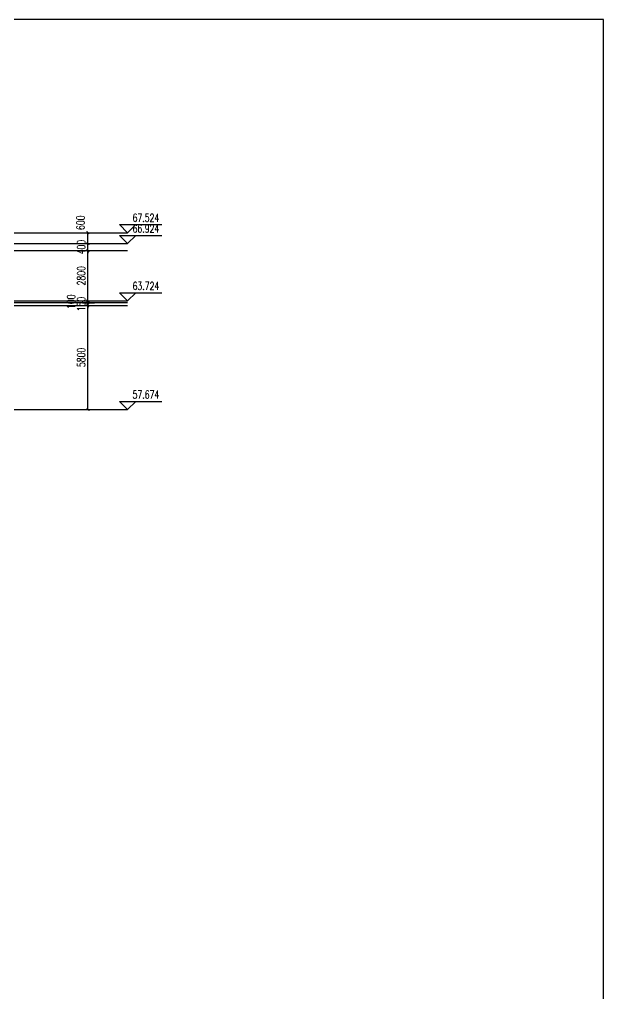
# Model space of a CAD drawing. Extents: x -781494 to 378714, y -27129 to 259749.
# Drawn here: x -687899 to -655344, y 205463 to 259749 of the extents above; entities that cross this region are included whole.
import ezdxf

# ---------------------------------------------------------------- set-up
doc = ezdxf.new("R2010")
doc.units = 0
doc.header["$LTSCALE"] = 1000
doc.header["$MEASUREMENT"] = 0
for name, color, linetype in [('01-标注_尺寸', 124, 'Continuous'), ('01-标注_标高', 200, 'Continuous'), ('02-TEXT_标注', 130, 'Continuous')]:
    doc.layers.add(name, color=color, linetype=linetype)
doc.layers.add('04-不打印_标注', color=3, linetype='Continuous', plot=False)
doc.styles.add('_TCH_DIM', font='SIMPLEX', dxfattribs={"bigfont": 'GBCBIG'})
doc.styles.add('_TCH_DIM_T3', font='SIMPLEX', dxfattribs={"width": 0.705882, "bigfont": 'GBCBIG'})
doc.dimstyles.new('_TCH_ARCH&&150', dxfattribs={"dimtxt": 446.25, "dimasz": 150, "dimexe": 375, "dimexo": 450, "dimgap": 150, "dimtad": 1, "dimdec": 0, "dimzin": 0, "dimdsep": 46, "dimtxsty": '_TCH_DIM_T3', "dimblk": 'ARCHTICK', "dimcen": 0.09, "dimclrt": 7, "dimazin": 2, "dimtfac": 1, "dimtdec": 0, "dimtix": 1, "dimtmove": 2, "dimatfit": 3, "dimfxl": 0, "dimtolj": 1, "dimtzin": 0, "dimarcsym": 0})

# ---------------------------------------------------------------- blocks, each defined once
blk = doc.blocks.new('_ArchTick')
at = {"color": 0, "linetype": 'ByBlock', "const_width": 0.4}
blk.add_lwpolyline([(-0.5, -0.5), (0.5, 0.5)], dxfattribs=at)
blk = doc.blocks.new('*D267')
at = {"layer": '01-标注_尺寸', "color": 0, "lineweight": -2, "transparency": 16777216}
for p, q in [((-684392, 243816), (-683708, 243816)), ((-684083, 238016), (-684083, 243816)), ((-684392, 238016), (-683708, 238016))]:
    blk.add_line(p, q, dxfattribs=at)
at = {"layer": 'Defpoints', "color": 0, "transparency": 16777216}
for p in [(-684842, 243816), (-684083, 243816), (-684842, 238016)]:
    blk.add_point(p, dxfattribs=at)
at = {"layer": '01-标注_尺寸', "color": 0, "lineweight": -2, "transparency": 16777216, "xscale": 150, "yscale": 150, "zscale": 150}
for p, rotation in [((-684083, 243816), 90), ((-684083, 238016), 270)]:
    blk.add_blockref('_ArchTick', p, dxfattribs=dict(at, rotation=rotation))
at = {"layer": '01-标注_尺寸', "color": 7, "transparency": 16777216, "insert": (-684456, 240916), "char_height": 446.2, "attachment_point": 5, "rotation": 90, "style": '_TCH_DIM_T3'}
blk.add_mtext('\\A1;5800', dxfattribs=at)
blk = doc.blocks.new('*D268')
at = {"layer": '01-标注_尺寸', "color": 0, "lineweight": -2, "transparency": 16777216}
for p, q in [((-684392, 243966), (-683708, 243966)), ((-684392, 243816), (-683708, 243816)), ((-684083, 243966), (-684083, 244116)), ((-684083, 243816), (-684083, 243966)), ((-684083, 243816), (-684083, 243666))]:
    blk.add_line(p, q, dxfattribs=at)
at = {"layer": 'Defpoints', "color": 0, "transparency": 16777216}
for p in [(-684842, 243966), (-684842, 243816), (-684083, 243966)]:
    blk.add_point(p, dxfattribs=at)
at = {"layer": '01-标注_尺寸', "color": 0, "lineweight": -2, "transparency": 16777216, "xscale": 150, "yscale": 150, "zscale": 150}
for p, rotation in [((-684083, 243966), 270), ((-684083, 243816), 90)]:
    blk.add_blockref('_ArchTick', p, dxfattribs=dict(at, rotation=rotation))
at = {"layer": '01-标注_尺寸', "color": 7, "transparency": 16777216, "insert": (-684456, 243891), "char_height": 446.2, "attachment_point": 5, "rotation": 90, "style": '_TCH_DIM_T3'}
blk.add_mtext('\\A1;150', dxfattribs=at)
blk = doc.blocks.new('*D269')
at = {"layer": '01-标注_尺寸', "color": 0, "lineweight": -2, "transparency": 16777216}
for p, q in [((-684392, 244066), (-683708, 244066)), ((-684392, 243966), (-683708, 243966)), ((-684083, 244066), (-684083, 244216)), ((-684083, 243966), (-684083, 244066)), ((-684083, 243966), (-684083, 243816))]:
    blk.add_line(p, q, dxfattribs=at)
at = {"layer": 'Defpoints', "color": 0, "transparency": 16777216}
for p in [(-684842, 244066), (-684842, 243966), (-684083, 244066)]:
    blk.add_point(p, dxfattribs=at)
at = {"layer": '01-标注_尺寸', "color": 0, "lineweight": -2, "transparency": 16777216, "xscale": 150, "yscale": 150, "zscale": 150}
for p, rotation in [((-684083, 244066), 270), ((-684083, 243966), 90)]:
    blk.add_blockref('_ArchTick', p, dxfattribs=dict(at, rotation=rotation))
at = {"layer": '01-标注_尺寸', "color": 7, "transparency": 16777216, "insert": (-685021, 244016), "char_height": 446.2, "attachment_point": 5, "rotation": 90, "style": '_TCH_DIM_T3'}
blk.add_mtext('\\A1;100', dxfattribs=at)
blk = doc.blocks.new('*D270')
at = {"layer": '01-标注_尺寸', "color": 0, "lineweight": -2, "transparency": 16777216}
for p, q in [((-684392, 246866), (-683708, 246866)), ((-684083, 244066), (-684083, 246866)), ((-684392, 244066), (-683708, 244066))]:
    blk.add_line(p, q, dxfattribs=at)
at = {"layer": 'Defpoints', "color": 0, "transparency": 16777216}
for p in [(-684842, 246866), (-684083, 246866), (-684842, 244066)]:
    blk.add_point(p, dxfattribs=at)
at = {"layer": '01-标注_尺寸', "color": 0, "lineweight": -2, "transparency": 16777216, "xscale": 150, "yscale": 150, "zscale": 150}
for p, rotation in [((-684083, 246866), 90), ((-684083, 244066), 270)]:
    blk.add_blockref('_ArchTick', p, dxfattribs=dict(at, rotation=rotation))
at = {"layer": '01-标注_尺寸', "color": 7, "transparency": 16777216, "insert": (-684456, 245466), "char_height": 446.2, "attachment_point": 5, "rotation": 90, "style": '_TCH_DIM_T3'}
blk.add_mtext('\\A1;2800', dxfattribs=at)
blk = doc.blocks.new('*D271')
at = {"layer": '01-标注_尺寸', "color": 0, "lineweight": -2, "transparency": 16777216}
for p, q in [((-684392, 247266), (-683708, 247266)), ((-684083, 247266), (-684083, 247416)), ((-684083, 246866), (-684083, 247266)), ((-684392, 246866), (-683708, 246866)), ((-684083, 246866), (-684083, 246716))]:
    blk.add_line(p, q, dxfattribs=at)
at = {"layer": 'Defpoints', "color": 0, "transparency": 16777216}
for p in [(-684842, 247266), (-684083, 247266), (-684842, 246866)]:
    blk.add_point(p, dxfattribs=at)
at = {"layer": '01-标注_尺寸', "color": 0, "lineweight": -2, "transparency": 16777216, "xscale": 150, "yscale": 150, "zscale": 150}
for p, rotation in [((-684083, 247266), 270), ((-684083, 246866), 90)]:
    blk.add_blockref('_ArchTick', p, dxfattribs=dict(at, rotation=rotation))
at = {"layer": '01-标注_尺寸', "color": 7, "transparency": 16777216, "insert": (-684456, 247066), "char_height": 446.2, "attachment_point": 5, "rotation": 90, "style": '_TCH_DIM_T3'}
blk.add_mtext('\\A1;400', dxfattribs=at)
blk = doc.blocks.new('*D272')
at = {"layer": '01-标注_尺寸', "color": 0, "lineweight": -2, "transparency": 16777216}
for p, q in [((-684392, 247866), (-683708, 247866)), ((-684083, 247266), (-684083, 247866)), ((-684392, 247266), (-683708, 247266))]:
    blk.add_line(p, q, dxfattribs=at)
at = {"layer": 'Defpoints', "color": 0, "transparency": 16777216}
for p in [(-684842, 247866), (-684083, 247866), (-684842, 247266)]:
    blk.add_point(p, dxfattribs=at)
at = {"layer": '01-标注_尺寸', "color": 0, "lineweight": -2, "transparency": 16777216, "xscale": 150, "yscale": 150, "zscale": 150}
for p, rotation in [((-684083, 247866), 90), ((-684083, 247266), 270)]:
    blk.add_blockref('_ArchTick', p, dxfattribs=dict(at, rotation=rotation))
at = {"layer": '01-标注_尺寸', "color": 7, "transparency": 16777216, "insert": (-684496, 248421), "char_height": 446.2, "attachment_point": 5, "rotation": 90, "style": '_TCH_DIM_T3'}
blk.add_mtext('\\A1;600', dxfattribs=at)

msp = doc.modelspace()

# ---------------------------------------------------------------- linework, layer by layer
for p, q in [((-688705.3, 247866.4), (-681870.7, 247866.4)), ((-688705.3, 247266.4), (-681870.7, 247266.4)), ((-688705.3, 246866.4), (-681870.7, 246866.4)), ((-688705.3, 244066.4), (-681870.7, 244066.4)), ((-688705.3, 243966.4), (-681870.7, 243966.4)), ((-688705.3, 243816.4), (-681870.7, 243816.4)), ((-688705.3, 238016.4), (-681870.7, 238016.4))]:
    msp.add_line(p, q)
at = {"layer": '01-标注_标高'}
for p, q in [((-681870.7, 247866.4), (-682320.7, 248316.4)), ((-682320.7, 248316.4), (-679973.2, 248316.4)), ((-681870.7, 247866.4), (-681420.7, 248316.4)), ((-681870.7, 247266.4), (-682320.7, 247716.4)), ((-682320.7, 247716.4), (-679973.2, 247716.4)), ((-681870.7, 247266.4), (-681420.7, 247716.4)), ((-681870.7, 244066.4), (-682320.7, 244516.4)), ((-682320.7, 244516.4), (-679973.2, 244516.4)), ((-681870.7, 244066.4), (-681420.7, 244516.4)), ((-681870.7, 238016.4), (-682320.7, 238466.4)), ((-682320.7, 238466.4), (-679973.2, 238466.4)), ((-681870.7, 238016.4), (-681420.7, 238466.4))]:
    msp.add_line(p, q, dxfattribs=at)
at = {"layer": '04-不打印_标注', "color": 2}
msp.add_lwpolyline([(-781494.4, 170648.7), (-655344.4, 170648.7), (-655344.4, 259748.7), (-781494.4, 259748.7)], close=True, dxfattribs=at)

# ---------------------------------------------------------------- texts
at = {"layer": '02-TEXT_标注', "style": '_TCH_DIM', "width": 0.705882}
for s, p in [('67.524', (-681593.2, 248473.9)), ('66.924', (-681593.2, 247873.9)), ('63.724', (-681593.2, 244673.9)), ('57.674', (-681593.2, 238623.9))]:
    msp.add_text(s, height=446.25, dxfattribs=at).set_placement(p)

# ---------------------------------------------------------------- dimensions: what is measured, and where the dimension line sits
at = {"layer": '01-标注_尺寸'}
for base, p1, p2, picture, middle in [((-684083.3, 247866.4), (-684841.6, 247266.4), (-684841.6, 247866.4), '*D272', (-684495.8, 248421.4)), ((-684083.3, 244066.4), (-684841.6, 243966.4), (-684841.6, 244066.4), '*D269', (-685020.8, 244016.4))]:
    dim = msp.add_linear_dim(base=base, p1=p1, p2=p2, angle=90, dimstyle='_TCH_ARCH&&150', dxfattribs=at)
    dim.commit()
    dim.dimension.update_dxf_attribs({"geometry": picture, "text_midpoint": middle, "dimtype": 161})
for p1, p2, picture, middle in [((-684841.6, 246866.4), (-684841.6, 247266.4), '*D271', (-684456.4, 247066.4)), ((-684841.6, 244066.4), (-684841.6, 246866.4), '*D270', (-684456.4, 245466.4)), ((-684841.6, 243816.4), (-684841.6, 243966.4), '*D268', (-684456.4, 243891.4)), ((-684841.6, 238016.4), (-684841.6, 243816.4), '*D267', (-684456.4, 240916.4))]:
    dim = msp.add_aligned_dim(p1=p1, p2=p2, distance=-758.3, dimstyle='_TCH_ARCH&&150', dxfattribs=at)
    dim.commit()
    dim.dimension.update_dxf_attribs({"geometry": picture, "text_midpoint": middle})

doc.saveas('drawing.dxf')
